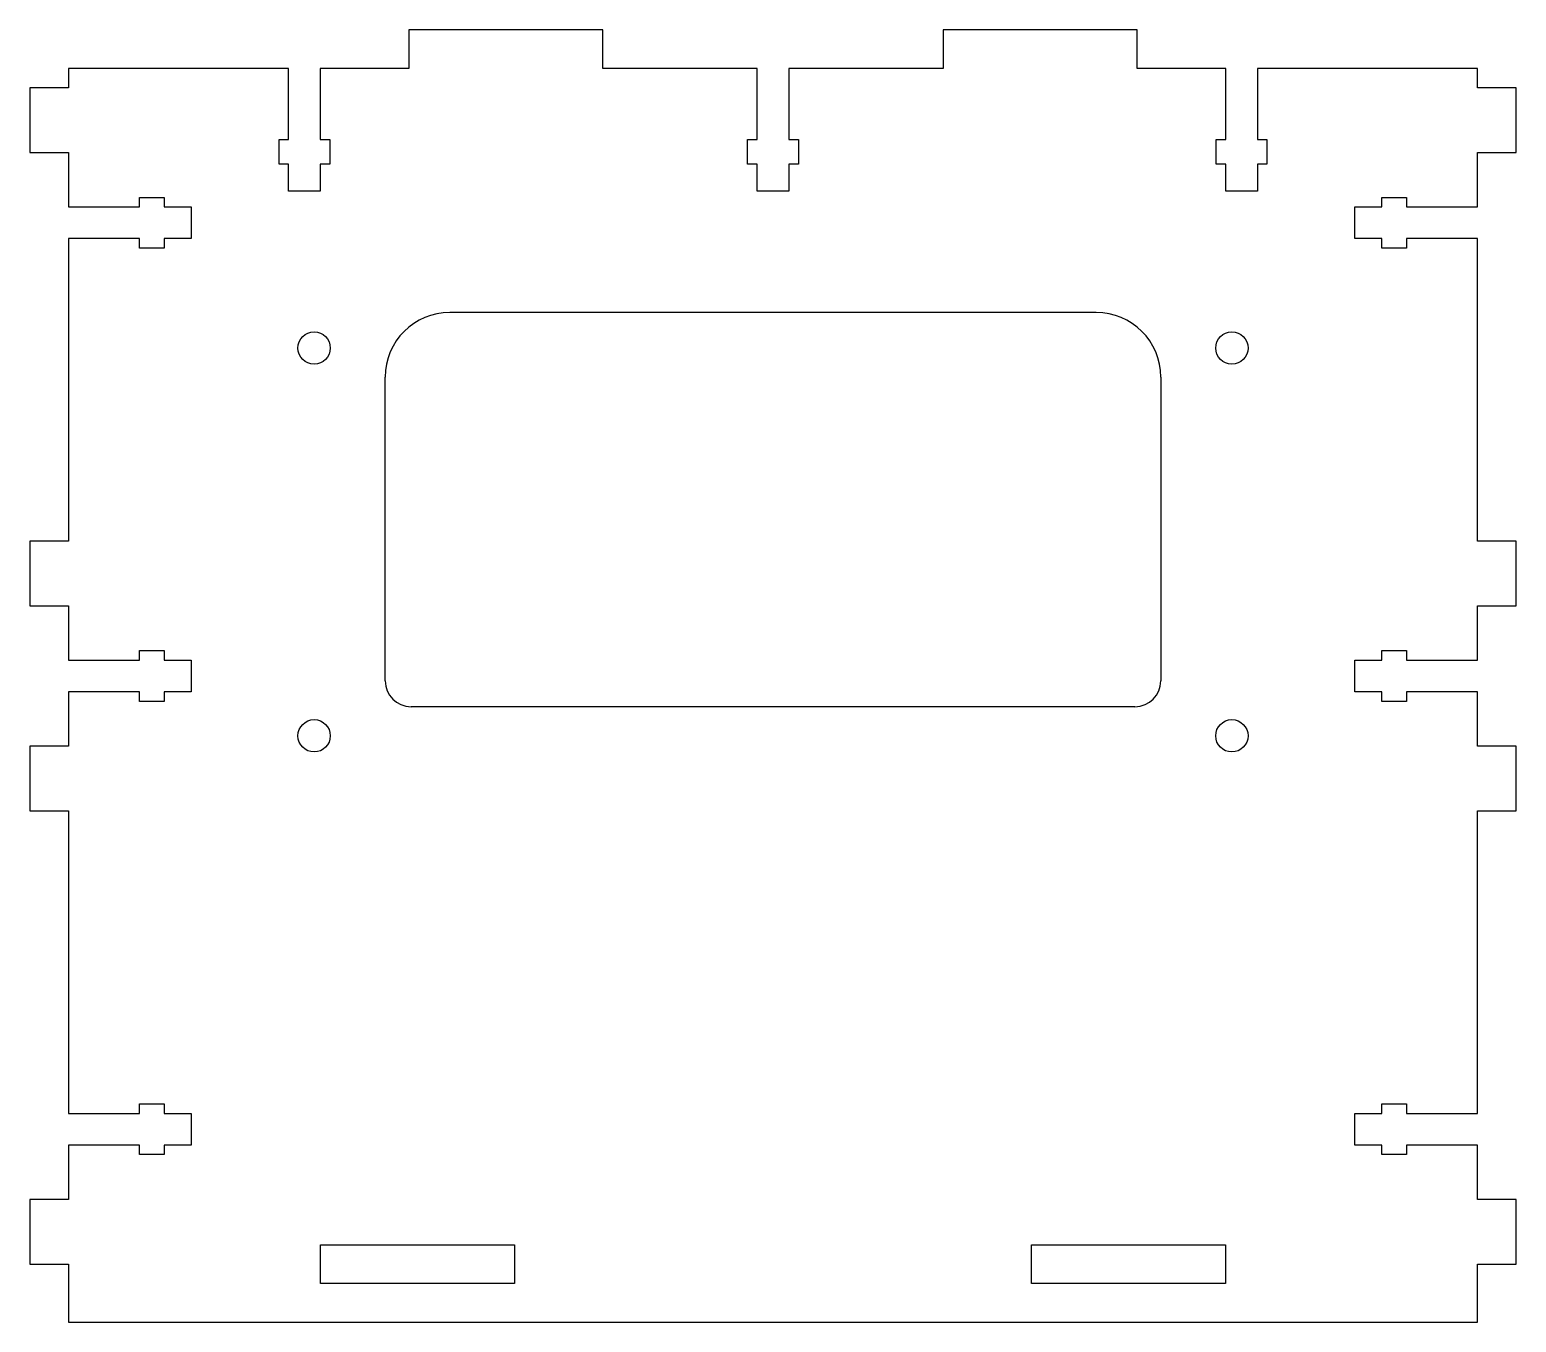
# Model space of a CAD drawing. Header units: millimetres. Extents: x -115 to 115, y -100 to 100.
import ezdxf

# ---------------------------------------------------------------- set-up
doc = ezdxf.new("R2010")
doc.units = ezdxf.units.MM

msp = doc.modelspace()

# ---------------------------------------------------------------- linework, layer by layer
at = {"color": 7, "linetype": 'Continuous', "lineweight": 25}
for p, q in [((-26.33, 100), (-56.33, 100)), ((-56.33, 100), (-56.33, 94)), ((-26.33, 94), (-26.33, 100)), ((56.33, 100), (26.33, 100)), ((26.33, 100), (26.33, 94)), ((56.33, 94), (56.33, 100)), ((-74.95, 94), (-109, 94)), ((-109, 94), (-109, 91)), ((-74.95, 83), (-74.95, 94)), ((-56.33, 94), (-70.05, 94)), ((-70.05, 94), (-70.05, 83)), ((-2.45, 94), (-26.33, 94)), ((-2.45, 83), (-2.45, 94)), ((26.33, 94), (2.45, 94)), ((2.45, 94), (2.45, 83)), ((70.05, 94), (56.33, 94)), ((70.05, 83), (70.05, 94)), ((109, 94), (74.95, 94)), ((74.95, 94), (74.95, 83)), ((109, 91), (109, 94)), ((-109, 91), (-115, 91)), ((-115, 91), (-115, 81)), ((115, 91), (109, 91)), ((115, 81), (115, 91)), ((-76.42, 79.2), (-76.42, 83)), ((-76.42, 83), (-74.95, 83)), ((-70.05, 83), (-68.58, 83)), ((-68.58, 83), (-68.58, 79.2)), ((-3.92, 79.2), (-3.92, 83)), ((-3.92, 83), (-2.45, 83)), ((2.45, 83), (3.92, 83)), ((3.92, 83), (3.92, 79.2)), ((68.58, 79.2), (68.58, 83)), ((68.58, 83), (70.05, 83)), ((74.95, 83), (76.42, 83)), ((76.42, 83), (76.42, 79.2)), ((-115, 81), (-109, 81)), ((-109, 81), (-109, 72.59)), ((109, 72.59), (109, 81)), ((109, 81), (115, 81)), ((-74.95, 79.2), (-76.42, 79.2)), ((-74.95, 75), (-74.95, 79.2)), ((-68.58, 79.2), (-70.05, 79.2)), ((-70.05, 79.2), (-70.05, 75)), ((-2.45, 79.2), (-3.92, 79.2)), ((-2.45, 75), (-2.45, 79.2)), ((3.92, 79.2), (2.45, 79.2)), ((2.45, 79.2), (2.45, 75)), ((70.05, 79.2), (68.58, 79.2)), ((70.05, 75), (70.05, 79.2)), ((76.42, 79.2), (74.95, 79.2)), ((74.95, 79.2), (74.95, 75)), ((-98, 72.59), (-98, 74.06)), ((-98, 74.06), (-94.2, 74.06)), ((-94.2, 74.06), (-94.2, 72.59)), ((-70.05, 75), (-74.95, 75)), ((2.45, 75), (-2.45, 75)), ((74.95, 75), (70.05, 75)), ((94.2, 72.59), (94.2, 74.06)), ((94.2, 74.06), (98, 74.06)), ((98, 74.06), (98, 72.59)), ((-109, 72.59), (-98, 72.59)), ((-94.2, 72.59), (-90, 72.59)), ((-90, 72.59), (-90, 67.69)), ((90, 67.69), (90, 72.59)), ((90, 72.59), (94.2, 72.59)), ((98, 72.59), (109, 72.59)), ((-98, 67.69), (-109, 67.69)), ((-109, 67.69), (-109, 20.86)), ((-98, 66.21), (-98, 67.69)), ((-90, 67.69), (-94.2, 67.69)), ((-94.2, 67.69), (-94.2, 66.21)), ((94.2, 67.69), (90, 67.69)), ((94.2, 66.21), (94.2, 67.69)), ((109, 67.69), (98, 67.69)), ((98, 67.69), (98, 66.21)), ((109, 20.86), (109, 67.69)), ((-94.2, 66.21), (-98, 66.21)), ((98, 66.21), (94.2, 66.21)), ((50, 56.25), (-50, 56.25)), ((-60, -0.75), (-60, 46.25)), ((60, 46.25), (60, -0.75)), ((-109, 20.86), (-115, 20.86)), ((-115, 20.86), (-115, 10.86)), ((115, 20.86), (109, 20.86)), ((115, 10.86), (115, 20.86)), ((-115, 10.86), (-109, 10.86)), ((-109, 10.86), (-109, 2.45)), ((109, 2.45), (109, 10.86)), ((109, 10.86), (115, 10.86)), ((-109, 2.45), (-98, 2.45)), ((-98, 2.45), (-98, 3.92)), ((-98, 3.92), (-94.2, 3.92)), ((-94.2, 3.92), (-94.2, 2.45)), ((-94.2, 2.45), (-90, 2.45)), ((-90, 2.45), (-90, -2.45)), ((90, -2.45), (90, 2.45)), ((90, 2.45), (94.2, 2.45)), ((94.2, 2.45), (94.2, 3.92)), ((94.2, 3.92), (98, 3.92)), ((98, 3.92), (98, 2.45)), ((98, 2.45), (109, 2.45)), ((-98, -2.45), (-109, -2.45)), ((-109, -2.45), (-109, -10.86)), ((-98, -3.92), (-98, -2.45)), ((-94.2, -3.92), (-98, -3.92)), ((-90, -2.45), (-94.2, -2.45)), ((-94.2, -2.45), (-94.2, -3.92)), ((94.2, -2.45), (90, -2.45)), ((94.2, -3.92), (94.2, -2.45)), ((98, -3.92), (94.2, -3.92)), ((109, -2.45), (98, -2.45)), ((98, -2.45), (98, -3.92)), ((109, -10.86), (109, -2.45)), ((56, -4.75), (-56, -4.75)), ((-109, -10.86), (-115, -10.86)), ((-115, -10.86), (-115, -20.86)), ((115, -10.86), (109, -10.86)), ((115, -20.86), (115, -10.86)), ((-115, -20.86), (-109, -20.86)), ((-109, -20.86), (-109, -67.69)), ((109, -67.69), (109, -20.86)), ((109, -20.86), (115, -20.86)), ((-98, -67.69), (-98, -66.21)), ((-98, -66.21), (-94.2, -66.21)), ((-94.2, -66.21), (-94.2, -67.69)), ((94.2, -67.69), (94.2, -66.21)), ((94.2, -66.21), (98, -66.21)), ((98, -66.21), (98, -67.69)), ((-109, -67.69), (-98, -67.69)), ((-94.2, -67.69), (-90, -67.69)), ((-90, -67.69), (-90, -72.59)), ((90, -72.59), (90, -67.69)), ((90, -67.69), (94.2, -67.69)), ((98, -67.69), (109, -67.69)), ((-98, -72.59), (-109, -72.59)), ((-109, -72.59), (-109, -81)), ((-98, -74.06), (-98, -72.59)), ((-90, -72.59), (-94.2, -72.59)), ((-94.2, -72.59), (-94.2, -74.06)), ((94.2, -72.59), (90, -72.59)), ((94.2, -74.06), (94.2, -72.59)), ((109, -72.59), (98, -72.59)), ((98, -72.59), (98, -74.06)), ((109, -81), (109, -72.59)), ((-94.2, -74.06), (-98, -74.06)), ((98, -74.06), (94.2, -74.06)), ((-109, -81), (-115, -81)), ((-115, -81), (-115, -91)), ((115, -81), (109, -81)), ((115, -91), (115, -81)), ((-70, -94), (-70, -88)), ((-70, -88), (-40, -88)), ((-40, -88), (-40, -94)), ((40, -94), (40, -88)), ((40, -88), (70, -88)), ((70, -88), (70, -94)), ((-115, -91), (-109, -91)), ((-109, -91), (-109, -100)), ((109, -100), (109, -91)), ((109, -91), (115, -91)), ((-40, -94), (-70, -94)), ((70, -94), (40, -94)), ((-109, -100), (109, -100))]:
    msp.add_line(p, q, dxfattribs=at)
for centre in [(-71, 50.75), (71, 50.75), (-71, -9.25), (71, -9.25)]:
    msp.add_circle(centre, 2.5, dxfattribs=at)
for centre, radius, start, end in [((-50, 46.25), 10, 90, 180), ((50, 46.25), 10, 0, 90), ((-56, -0.75), 4, 180, 270), ((56, -0.75), 4, 270, 0)]:
    msp.add_arc(centre, radius, start, end, dxfattribs=at)

doc.saveas('drawing.dxf')
